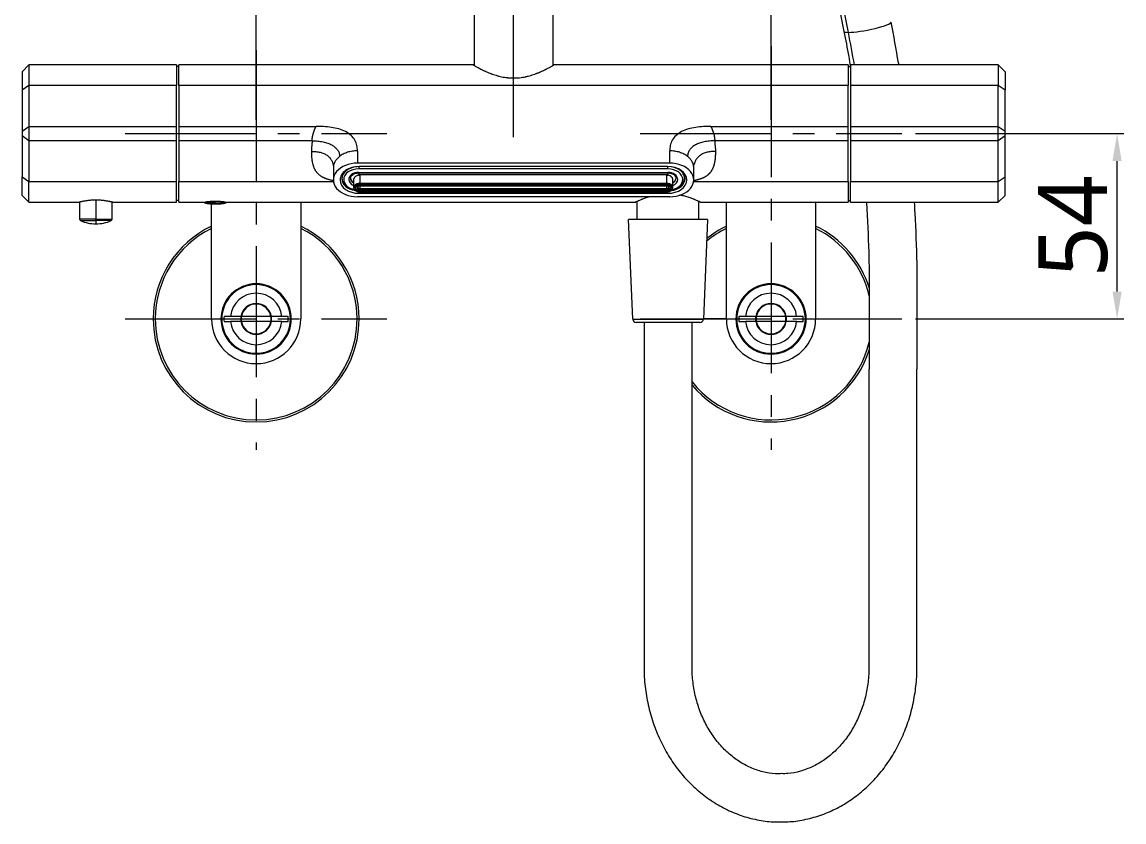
# Model space of a CAD drawing. Extents: x 3274 to 6433, y 0 to 2315.
# Drawn here: x 4084.3 to 4405.3, y 300.4 to 533.4 of the extents above; entities that cross this region are included whole.
import ezdxf

# ---------------------------------------------------------------- set-up
doc = ezdxf.new("R2010")
doc.units = 0
doc.header["$LTSCALE"] = 4
doc.header["$MEASUREMENT"] = 0
doc.header["$PDMODE"] = 3
doc.header["$PDSIZE"] = -10
doc.linetypes.add('CENTER2', pattern=[28.575, 19.05, -3.175, 3.175, -3.175])
doc.layers.get('0').update_dxf_attribs({"linetype": 'CONTINUOUS'})
doc.layers.get('DEFPOINTS').update_dxf_attribs({"linetype": 'CONTINUOUS'})
doc.layers.add('1', color=7, linetype='CONTINUOUS', true_color=0xffffff)
doc.layers.add('Cneter', color=1, linetype='CENTER2', lineweight=13)
doc.styles.add('Daelim Dimension', font='NanumGothic.ttf')
doc.dimstyles.new('DEFAULT', dxfattribs={"dimscale": 2, "dimtxt": 2, "dimasz": 2, "dimexe": 0, "dimexo": 2, "dimgap": 1, "dimtad": 1, "dimdec": 1, "dimzin": 9, "dimdsep": 46, "dimtxsty": 'Daelim Dimension', "dimcen": 0.5, "dimclrd": 252, "dimclre": 252, "dimclrt": 3, "dimadec": 1, "dimazin": 0, "dimtfac": 1, "dimtdec": 1, "dimtix": 1, "dimtmove": 0, "dimatfit": 3, "dimfxl": 1, "dimtolj": 1, "dimtzin": 1, "dimlwd": 9, "dimlwe": 9, "dimarcsym": 0})

# ---------------------------------------------------------------- blocks, each defined once
blk = doc.blocks.new('*D3')
at = {"color": 5, "lineweight": 9, "ltscale": 0.5, "transparency": 16777216}
for p, q in [((4344.64, 500.87), (4405.34, 500.87)), ((4403.34, 454.87), (4403.34, 492.87)), ((4344.64, 446.87), (4405.34, 446.87))]:
    blk.add_line(p, q, dxfattribs=at)
at = {"color": 5, "ltscale": 0.5, "transparency": 16777216}
for points in [[(4402.01, 492.87), (4404.68, 492.87), (4403.34, 500.87)], [(4402.01, 454.87), (4404.68, 454.87), (4403.34, 446.87)]]:
    blk.add_solid(points, dxfattribs=at)
at = {"layer": 'DEFPOINTS', "color": 0, "ltscale": 0.5, "transparency": 16777216}
for p in [(4340.64, 500.87), (4403.34, 500.87), (4340.64, 446.87)]:
    blk.add_point(p, dxfattribs=at)
at = {"color": 7, "ltscale": 0.5, "transparency": 16777216, "insert": (4390.57, 473.87), "char_height": 20, "attachment_point": 5, "rotation": 90, "style": 'Daelim Dimension'}
blk.add_mtext('\\A1;54', dxfattribs=at)
blk = doc.blocks.new('*D8')
at = {"color": 5, "lineweight": 9, "ltscale": 0.5, "transparency": 16777216}
for p, q in [((4152.52, 504.87), (4152.52, 566.19)), ((4302.52, 504.87), (4302.52, 566.19)), ((4160.52, 564.19), (4294.52, 564.19))]:
    blk.add_line(p, q, dxfattribs=at)
at = {"color": 5, "ltscale": 0.5, "transparency": 16777216}
for points in [[(4160.52, 565.52), (4160.52, 562.85), (4152.52, 564.19)], [(4294.52, 565.52), (4294.52, 562.85), (4302.52, 564.19)]]:
    blk.add_solid(points, dxfattribs=at)
at = {"layer": 'DEFPOINTS', "color": 0, "ltscale": 0.5, "transparency": 16777216}
for p in [(4302.52, 564.19), (4152.52, 500.87), (4302.52, 500.87)]:
    blk.add_point(p, dxfattribs=at)
at = {"color": 7, "ltscale": 0.5, "transparency": 16777216, "insert": (4183.42, 577.05), "char_height": 20, "attachment_point": 5, "style": 'Daelim Dimension'}
blk.add_mtext('\\A1;150', dxfattribs=at)

msp = doc.modelspace()

# ---------------------------------------------------------------- linework, layer by layer
at = {"layer": '1', "color": 7, "linetype": 'Continuous', "lineweight": 18}
for p, q in [((4216.02, 910.39), (4216.02, 520.77)), ((4239.02, 520.73), (4239.02, 910.4)), ((4278.84, 756.99), (4323.76, 530.63)), ((4086.32, 520.87), (4084.32, 518.87)), ((4086.32, 520.87), (4086.32, 514.87)), ((4129.32, 520.87), (4086.32, 520.87)), ((4129.32, 520.87), (4129.32, 514.87)), ((4130.02, 520.37), (4129.32, 520.37)), ((4130.02, 514.87), (4130.02, 520.87)), ((4215.9, 520.87), (4130.02, 520.87)), ((4325.02, 520.87), (4239.2, 520.87)), ((4325.02, 520.87), (4325.02, 514.87)), ((4325.02, 520.37), (4325.72, 520.37)), ((4325.72, 520.87), (4325.72, 514.87)), ((4368.72, 520.87), (4325.72, 520.87)), ((4368.72, 520.87), (4368.72, 514.87)), ((4370.72, 518.87), (4368.72, 520.87)), ((4084.32, 518.87), (4084.32, 513.47)), ((4370.72, 518.87), (4370.72, 513.47)), ((4086.32, 514.87), (4086.32, 502.97)), ((4129.32, 502.97), (4129.32, 514.87)), ((4130.02, 514.87), (4130.02, 502.97)), ((4325.02, 502.97), (4325.02, 514.87)), ((4325.72, 514.87), (4325.72, 502.97)), ((4368.72, 502.97), (4368.72, 514.87)), ((4084.32, 513.47), (4084.32, 501.57)), ((4370.72, 501.57), (4370.72, 513.47)), ((4084.32, 501.57), (4084.32, 500.17)), ((4086.32, 502.97), (4086.32, 498.77)), ((4129.32, 498.77), (4129.32, 502.97)), ((4130.02, 502.97), (4130.02, 498.77)), ((4325.02, 498.77), (4325.02, 502.97)), ((4325.72, 502.97), (4325.72, 498.77)), ((4368.72, 498.77), (4368.72, 502.97)), ((4370.72, 500.17), (4370.72, 501.57)), ((4084.32, 500.17), (4084.32, 488.27)), ((4086.32, 498.77), (4086.32, 486.88)), ((4129.32, 486.88), (4129.32, 498.77)), ((4130.02, 498.77), (4130.02, 486.88)), ((4325.02, 486.88), (4325.02, 498.77)), ((4325.72, 498.77), (4325.72, 486.88)), ((4368.72, 486.88), (4368.72, 498.77)), ((4370.72, 488.27), (4370.72, 500.17)), ((4273.02, 492.26), (4182.02, 492.26)), ((4272.42, 491.24), (4182.52, 491.24)), ((4084.32, 482.87), (4084.32, 488.27)), ((4175.02, 490.93), (4175.02, 487.36)), ((4182.42, 489.41), (4272.42, 489.41)), ((4272.12, 488.81), (4182.72, 488.81)), ((4277.32, 487.86), (4277.32, 488.57)), ((4280.02, 487.36), (4280.02, 490.93)), ((4370.72, 482.87), (4370.72, 488.27)), ((4086.32, 480.87), (4086.32, 486.88)), ((4129.32, 480.87), (4129.32, 486.88)), ((4130.02, 480.87), (4130.02, 486.88)), ((4180.88, 487.36), (4180.91, 485.13)), ((4182.72, 485.91), (4272.12, 485.91)), ((4182.72, 485.67), (4272.12, 485.67)), ((4273.92, 485.13), (4273.95, 487.36)), ((4325.02, 486.88), (4325.02, 480.87)), ((4325.72, 480.87), (4325.72, 486.88)), ((4368.72, 480.87), (4368.72, 486.88)), ((4084.32, 482.87), (4086.32, 480.87)), ((4273.02, 482.46), (4182.02, 482.46)), ((4182.52, 483.47), (4272.42, 483.47)), ((4272.12, 484.25), (4182.72, 484.25)), ((4272.12, 484.09), (4182.72, 484.09)), ((4182.72, 483.82), (4272.12, 483.82)), ((4368.72, 480.87), (4370.72, 482.87)), ((4086.32, 480.87), (4100.92, 480.87)), ((4101.07, 480.91), (4101.07, 475.97)), ((4110.57, 475.97), (4110.57, 480.91)), ((4110.72, 480.87), (4129.32, 480.87)), ((4130.02, 481.37), (4129.32, 481.37)), ((4130.02, 480.87), (4137.47, 480.87)), ((4137.47, 480.87), (4137.47, 480.67)), ((4140.62, 480.67), (4137.47, 480.67)), ((4139.52, 446.87), (4139.52, 480.41)), ((4140.62, 480.67), (4143.77, 480.67)), ((4143.77, 480.67), (4143.77, 480.87)), ((4143.77, 480.87), (4263.1, 480.87)), ((4165.52, 480.87), (4165.52, 446.87)), ((4263.52, 475.87), (4263.52, 481.1)), ((4281.52, 475.87), (4281.52, 481.1)), ((4281.98, 480.87), (4325.02, 480.87)), ((4289.52, 446.87), (4289.52, 480.87)), ((4315.52, 480.87), (4315.52, 446.87)), ((4325.02, 481.37), (4325.72, 481.37)), ((4325.72, 480.87), (4368.72, 480.87)), ((4284.02, 475.87), (4261.02, 475.87)), ((4262.23, 446.83), (4261.02, 475.87)), ((4284.02, 475.87), (4282.81, 446.83)), ((4331.13, 455.24), (4331.13, 432.27)), ((4345.13, 432.26), (4345.13, 455.24)), ((4148.08, 447.62), (4145.05, 447.62)), ((4156.8, 447.62), (4148.23, 447.62)), ((4159.98, 447.62), (4156.95, 447.62)), ((4298.08, 447.62), (4295.05, 447.62)), ((4306.8, 447.62), (4298.23, 447.62)), ((4309.98, 447.62), (4306.95, 447.62)), ((4148.08, 446.12), (4145.05, 446.12)), ((4156.8, 446.12), (4148.23, 446.12)), ((4159.98, 446.12), (4156.95, 446.12)), ((4263.23, 445.87), (4263.23, 445.87)), ((4281.81, 445.87), (4263.23, 445.87)), ((4265.52, 445.87), (4265.52, 345.57)), ((4279.52, 345.57), (4279.52, 445.87)), ((4298.08, 446.12), (4295.05, 446.12)), ((4306.8, 446.12), (4298.23, 446.12)), ((4309.98, 446.12), (4306.95, 446.12)), ((4331.04, 432.27), (4331.04, 345.57)), ((4345.04, 345.57), (4345.04, 432.26))]:
    msp.add_line(p, q, dxfattribs=at)
at = {"layer": '1', "color": 7, "linetype": 'Continuous', "lineweight": 13}
for p, q in [((4325.05, 530.34), (4280.13, 756.7)), ((4086.32, 514.87), (4084.32, 513.47)), ((4129.32, 514.87), (4086.32, 514.87)), ((4325.02, 514.87), (4130.02, 514.87)), ((4368.72, 514.87), (4325.72, 514.87)), ((4370.72, 513.47), (4368.72, 514.87)), ((4084.32, 501.57), (4086.32, 502.97)), ((4086.32, 502.97), (4129.32, 502.97)), ((4130.02, 502.97), (4170.02, 502.97)), ((4285.02, 502.97), (4325.02, 502.97)), ((4325.72, 502.97), (4368.72, 502.97)), ((4368.72, 502.97), (4370.72, 501.57)), ((4086.32, 498.77), (4084.32, 500.17)), ((4129.32, 498.77), (4086.32, 498.77)), ((4168.82, 498.77), (4130.02, 498.77)), ((4325.02, 498.77), (4286.22, 498.77)), ((4368.72, 498.77), (4325.72, 498.77)), ((4370.72, 500.17), (4368.72, 498.77)), ((4182.02, 495.83), (4182.02, 492.26)), ((4273.02, 492.26), (4273.02, 495.83)), ((4182.42, 491.24), (4182.42, 490.58)), ((4272.42, 490.58), (4272.42, 491.24)), ((4084.32, 488.27), (4086.32, 486.88)), ((4272.42, 490.58), (4182.42, 490.58)), ((4182.42, 489.41), (4182.42, 489.55)), ((4182.42, 489.55), (4272.42, 489.55)), ((4182.42, 489.41), (4182.42, 488.78)), ((4182.72, 488.81), (4182.72, 486.4)), ((4272.12, 486.4), (4272.12, 488.81)), ((4272.42, 489.55), (4272.42, 489.41)), ((4272.42, 488.78), (4272.42, 489.41)), ((4368.72, 486.88), (4370.72, 488.27)), ((4086.32, 486.88), (4129.32, 486.88)), ((4130.02, 486.88), (4175.05, 486.88)), ((4182.72, 486.4), (4272.12, 486.4)), ((4182.72, 486.4), (4182.72, 486.12)), ((4272.12, 486.12), (4182.72, 486.12)), ((4182.72, 485.67), (4182.72, 485.73)), ((4182.72, 485.73), (4272.12, 485.73)), ((4182.72, 485.67), (4182.72, 484.89)), ((4182.72, 484.89), (4272.12, 484.89)), ((4182.72, 484.89), (4182.72, 484.6)), ((4272.12, 486.12), (4272.12, 486.4)), ((4272.12, 485.73), (4272.12, 485.67)), ((4272.12, 484.89), (4272.12, 485.67)), ((4272.12, 484.6), (4272.12, 484.89)), ((4279.98, 486.88), (4325.02, 486.88)), ((4325.72, 486.88), (4368.72, 486.88)), ((4182.52, 483.89), (4182.52, 483.47)), ((4272.12, 484.6), (4182.72, 484.6)), ((4182.72, 484.25), (4182.72, 484.09)), ((4182.72, 483.88), (4272.12, 483.88)), ((4182.72, 483.82), (4182.72, 483.88)), ((4272.12, 484.09), (4272.12, 484.25)), ((4272.12, 483.88), (4272.12, 483.82)), ((4272.42, 483.47), (4272.42, 483.9)), ((4105.82, 481.47), (4105.82, 475.97)), ((4140.62, 480.67), (4140.62, 481.09)), ((4140.62, 480.37), (4140.62, 480.67)), ((4105.79, 475.97), (4101.07, 475.97)), ((4101.36, 475.51), (4105.79, 475.51)), ((4105.79, 475.97), (4105.82, 475.97)), ((4105.82, 475.51), (4105.79, 475.51)), ((4105.82, 475.51), (4105.82, 475.97)), ((4105.82, 475.97), (4110.57, 475.97)), ((4105.82, 475.51), (4105.82, 474.57)), ((4110.27, 475.51), (4105.82, 475.51)), ((4152.52, 456.87), (4152.52, 454.37)), ((4152.52, 451.37), (4152.52, 451.22)), ((4262.23, 446.83), (4262.23, 446.83)), ((4262.23, 446.83), (4282.81, 446.83)), ((4289.52, 446.87), (4282.81, 446.87)), ((4315.52, 446.87), (4331.13, 446.87)), ((4152.52, 442.37), (4152.52, 442.52)), ((4152.52, 436.87), (4152.52, 439.37))]:
    msp.add_line(p, q, dxfattribs=at)
at = {"layer": '1', "color": 7, "linetype": 'Continuous', "lineweight": 18}
for centre, radius, start, end in [((4182.42, 489.22), 3, 235.4391, 239.4683), ((4272.42, 489.22), 3, 300.5317, 304.5609), ((4140.62, 497.06), 16.69, 259.1193, 270), ((4140.62, 497.06), 16.69, 270, 280.8807), ((4101.57, 475.97), 0.5, 180, 246.1238), ((4105.82, 485.57), 11, 246.1238, 270), ((4105.82, 485.57), 11, 270, 293.8762), ((4110.07, 475.97), 0.5, 293.8762, 0), ((4152.52, 446.87), 30, 115.6781, 180), ((4152.52, 446.87), 29.4, 116.2378, 180), ((4152.52, 446.87), 30, 0, 64.3219), ((4152.52, 446.87), 29.4, 0, 63.7622), ((4302.52, 446.87), 29.4, 116.2378, 129.6563), ((4302.52, 446.87), 30, 115.6781, 128.6353), ((4302.52, 446.87), 30, 17.1928, 64.3219), ((4302.52, 446.87), 29.4, 13.2778, 63.7622), ((4152.52, 446.87), 10.25, 90, 270), ((4152.52, 446.87), 10, 90, 270), ((4152.52, 446.87), 10.25, 270, 90), ((4152.52, 446.87), 10, 270, 90), ((4302.52, 446.87), 10.25, 90, 270), ((4302.52, 446.87), 10, 90, 270), ((4302.52, 446.87), 10.25, 270, 90), ((4302.52, 446.87), 10, 270, 90), ((4152.52, 446.87), 7.5, 90, 174.2608), ((4152.52, 446.87), 7.5, 5.7392, 90), ((4302.52, 446.87), 7.5, 90, 174.2608), ((4302.52, 446.87), 7.5, 5.7392, 90), ((4152.52, 446.87), 4.5, 90, 170.4059), ((4152.52, 446.87), 4.35, 90, 170.0718), ((4152.52, 446.87), 4.5, 9.5941, 90), ((4152.52, 446.87), 4.35, 9.9282, 90), ((4302.52, 446.87), 4.5, 90, 170.4059), ((4302.52, 446.87), 4.35, 90, 170.0718), ((4302.52, 446.87), 4.5, 9.5941, 90), ((4302.52, 446.87), 4.35, 9.9282, 90), ((4152.52, 446.87), 30, 180, 0), ((4152.52, 446.87), 29.4, 180, 360), ((4152.52, 446.87), 13, 180, 270), ((4152.52, 446.87), 9.38, 175.4114, 184.5886), ((4152.52, 446.87), 4.5, 170.4059, 189.5941), ((4152.52, 446.87), 4.35, 170.0718, 189.9282), ((4152.52, 446.87), 13, 270, 0), ((4152.52, 446.87), 4.35, 350.0718, 9.9282), ((4152.52, 446.87), 4.5, 350.4059, 9.5941), ((4152.52, 446.87), 9.38, 355.4114, 4.5886), ((4263.23, 446.87), 1, 182.3859, 270), ((4281.81, 446.87), 1, 270, 357.6141), ((4302.52, 446.87), 13, 180, 270), ((4302.52, 446.87), 9.38, 175.4114, 184.5886), ((4302.52, 446.87), 4.5, 170.4059, 189.5941), ((4302.52, 446.87), 4.35, 170.0718, 189.9282), ((4302.52, 446.87), 13, 270, 0), ((4302.52, 446.87), 4.35, 350.0718, 9.9282), ((4302.52, 446.87), 4.5, 350.4059, 9.5941), ((4302.52, 446.87), 9.38, 355.4114, 4.5886), ((4152.52, 446.87), 7.5, 185.7392, 270), ((4152.52, 446.87), 4.5, 189.5941, 270), ((4152.52, 446.87), 4.35, 189.9282, 270), ((4152.52, 446.87), 4.35, 270, 350.0718), ((4152.52, 446.87), 4.5, 270, 350.4059), ((4152.52, 446.87), 7.5, 270, 354.2608), ((4302.52, 446.87), 7.5, 185.7392, 270), ((4302.52, 446.87), 4.5, 189.5941, 270), ((4302.52, 446.87), 4.35, 189.9282, 270), ((4302.52, 446.87), 4.35, 270, 350.0718), ((4302.52, 446.87), 7.5, 270, 354.2608), ((4302.52, 446.87), 4.5, 270, 350.4059), ((4302.52, 446.87), 29.4, 218.5369, 346.7222), ((4302.52, 446.87), 30, 219.9459, 342.54)]:
    msp.add_arc(centre, radius, start, end, dxfattribs=at)
at = {"layer": '1', "color": 7, "linetype": 'Continuous', "lineweight": 13}
for centre, major_axis, ratio, start_param, end_param in [((4330.63, 531.99), (-6.87, -1.36), 0.135057, 0.597532, 3.141584), ((4330.63, 531.99), (-6.87, -1.36), 0.135057, 6.283177, 6.880717), ((4071.12, 455.24), (0, -318.97), 0.819152, 1.778053, 1.808493), ((4182.42, 487.86), (-4.9, 0), 0.699854, 6.035294, 6.283185), ((4182.42, 487.5), (-4.4, 0), 0.699854, 4.712389, 6.283185), ((4182.42, 487.5), (2.93, 0), 0.699854, 1.570796, 3.141593), ((4272.42, 487.5), (-4.4, 0), 0.699854, 3.141593, 4.712389), ((4272.42, 487.5), (2.93, 0), 0.699854, 0, 1.570796), ((4272.42, 487.86), (-4.9, 0), 0.699854, 3.536623, 3.953007), ((4182.42, 487.5), (-4.4, 0), 0.699854, 0, 1.271461), ((4182.42, 487.5), (2.93, 0), 0.699854, 3.141593, 4.169728), ((4182.42, 487.86), (2.43, 0), 0.699854, 3.141593, 4.033903), ((4182.72, 485), (-1.6, 0), 0.699854, 4.712389, 7.853982), ((4182.72, 485.17), (0.802, 0), 0.699854, 1.570796, 4.712389), ((4182.72, 485.31), (0.602, 0), 0.699854, 4.454144, 4.712389), ((4272.12, 485), (-1.6, 0), 0.699854, 1.570796, 4.712389), ((4272.12, 485.17), (0.802, 0), 0.699854, 4.712389, 7.853982), ((4272.42, 487.5), (-4.4, 0), 0.699854, 1.870131, 3.141593), ((4272.42, 487.5), (2.93, 0), 0.699854, 5.25505, 6.283185), ((4272.42, 487.86), (2.43, 0), 0.699854, 5.390875, 6.283185)]:
    msp.add_ellipse(centre, major_axis=major_axis, ratio=ratio, start_param=start_param, end_param=end_param, dxfattribs=at)
at = {"layer": '1', "color": 7, "linetype": 'Continuous', "lineweight": 18}
for centre, major_axis, start_param, end_param in [((4182.02, 487.36), (-7, 0), 4.712389, 7.853982), ((4182.52, 487.36), (5.55, 0), 1.570796, 3.141593), ((4182.52, 487.72), (5.05, 0), 1.772177, 3.141593), ((4272.42, 487.36), (5.55, 0), 0, 1.570796), ((4273.02, 487.36), (-7, 0), 1.570796, 4.712389), ((4272.42, 487.72), (5.05, 0), 0, 1.369415), ((4272.42, 487.86), (-4.9, 0), 3.141593, 3.536623), ((4182.52, 487.36), (5.55, 0), 3.141593, 4.712389), ((4182.52, 487.72), (5.05, 0), 3.141593, 4.493876), ((4182.42, 487.86), (-4.9, 0), 0, 0.395031), ((4182.42, 487.96), (-2.43, 0), 0, 0.793326), ((4182.72, 485.14), (-1.8, 0), 4.712389, 7.853982), ((4182.72, 485), (1.3, 0), 1.570796, 3.141593), ((4182.72, 485), (1.3, 0), 3.141593, 4.712389), ((4182.72, 485.17), (-1.3, 0), 0.090272, 1.570796), ((4182.72, 485.31), (0.602, 0), 3.141593, 4.454144), ((4272.12, 485.14), (-1.8, 0), 1.570796, 4.712389), ((4272.12, 485), (1.3, 0), 0, 1.570796), ((4272.12, 485.31), (0.602, 0), 4.712389, 6.283185), ((4272.12, 485.17), (-1.3, 0), 1.570796, 3.051321), ((4272.12, 485), (1.3, 0), 4.712389, 6.283185), ((4272.42, 487.36), (5.55, 0), 4.712389, 6.283185), ((4272.42, 487.72), (5.05, 0), 4.905425, 6.283185), ((4272.42, 487.96), (-2.43, 0), 2.348267, 3.141593)]:
    msp.add_ellipse(centre, major_axis=major_axis, ratio=0.699854, start_param=start_param, end_param=end_param, dxfattribs=at)
for points, knots in [([(4339.76, 520.87), (4339.73, 521.06), (4339.04, 525.24), (4338.28, 529.4), (4337.49, 533.35)], [0, 0, 0, 0, 0.045365, 1, 1, 1, 1]), ([(4323.76, 530.63), (4324.24, 528.19), (4324.89, 524.77), (4325.49, 521.34), (4325.65, 520.35)], [0, 0, 0, 0, 0.713621, 1, 1, 1, 1]), ([(4215.77, 520.87), (4215.77, 520.87), (4215.77, 520.87), (4215.82, 520.84), (4215.9, 520.79), (4215.96, 520.76), (4215.98, 520.75), (4216.01, 520.73), (4216.05, 520.71), (4216.1, 520.68), (4216.21, 520.61), (4216.3, 520.57), (4216.48, 520.46), (4216.58, 520.4), (4216.81, 520.28), (4216.93, 520.21), (4217.1, 520.12), (4217.13, 520.1), (4217.2, 520.07), (4217.3, 520.01), (4217.41, 519.95), (4217.63, 519.84), (4217.79, 519.75), (4218.12, 519.59), (4218.29, 519.5), (4218.65, 519.33), (4218.83, 519.24), (4219.08, 519.12), (4219.13, 519.1), (4219.23, 519.06), (4219.28, 519.03), (4219.43, 518.96), (4219.53, 518.92), (4219.85, 518.78), (4220.06, 518.69), (4220.5, 518.51), (4220.73, 518.42), (4221.19, 518.25), (4221.43, 518.16), (4221.92, 517.99), (4222.18, 517.91), (4222.56, 517.8), (4222.69, 517.76), (4222.96, 517.69), (4223.09, 517.65), (4223.49, 517.55), (4223.76, 517.48), (4224.31, 517.37), (4224.59, 517.32), (4225.16, 517.22), (4225.45, 517.19), (4225.82, 517.15), (4225.89, 517.14), (4226.04, 517.12), (4226.26, 517.1), (4226.48, 517.09), (4226.92, 517.07), (4227.22, 517.06), (4227.52, 517.06)], [0, 0, 0, 0, 0.016844, 0.063661, 0.110478, 0.110478, 0.122182, 0.122182, 0.133887, 0.157295, 0.157295, 0.204112, 0.204112, 0.250929, 0.250929, 0.297746, 0.297746, 0.30945, 0.30945, 0.321154, 0.344563, 0.344563, 0.39138, 0.39138, 0.438197, 0.438197, 0.485014, 0.485014, 0.496718, 0.496718, 0.508422, 0.508422, 0.531831, 0.531831, 0.578648, 0.578648, 0.625465, 0.625465, 0.672281, 0.672281, 0.719098, 0.719098, 0.742507, 0.742507, 0.765915, 0.765915, 0.812732, 0.812732, 0.859549, 0.859549, 0.906366, 0.906366, 0.91807, 0.91807, 0.929775, 0.953183, 0.953183, 1, 1, 1, 1]), ([(4227.52, 517.06), (4227.81, 517.06), (4228.11, 517.07), (4228.7, 517.1), (4229.28, 517.14), (4230.14, 517.26), (4230.7, 517.36), (4231.05, 517.44), (4231.12, 517.45), (4231.26, 517.48), (4231.46, 517.53), (4231.66, 517.58), (4232.07, 517.68), (4232.33, 517.75), (4232.84, 517.91), (4233.09, 517.99), (4233.58, 518.15), (4233.82, 518.24), (4234.12, 518.35), (4234.18, 518.37), (4234.29, 518.42), (4234.47, 518.49), (4234.64, 518.55), (4234.97, 518.69), (4235.18, 518.78), (4235.6, 518.96), (4235.8, 519.05), (4236.19, 519.23), (4236.37, 519.32), (4236.64, 519.45), (4236.73, 519.5), (4236.91, 519.58), (4236.99, 519.63), (4237.24, 519.75), (4237.4, 519.83), (4237.69, 519.99), (4237.83, 520.06), (4238.09, 520.2), (4238.21, 520.27), (4238.44, 520.4), (4238.54, 520.45), (4238.66, 520.52), (4238.69, 520.54), (4238.73, 520.56), (4238.75, 520.57), (4238.76, 520.58), (4238.81, 520.61), (4238.85, 520.63), (4238.96, 520.69), (4239.09, 520.77), (4239.21, 520.84), (4239.25, 520.86), (4239.26, 520.87), (4239.27, 520.87), (4239.27, 520.87)], [0, 0, 0, 0, 0.046715, 0.046715, 0.09343, 0.140145, 0.18686, 0.18686, 0.198539, 0.198539, 0.210217, 0.233575, 0.233575, 0.28029, 0.28029, 0.327005, 0.327005, 0.37372, 0.37372, 0.385399, 0.385399, 0.397077, 0.420435, 0.420435, 0.46715, 0.46715, 0.513865, 0.513865, 0.56058, 0.56058, 0.583937, 0.583937, 0.607295, 0.607295, 0.65401, 0.65401, 0.700725, 0.700725, 0.74744, 0.74744, 0.794155, 0.794155, 0.805833, 0.811673, 0.811673, 0.817512, 0.817512, 0.84087, 0.84087, 0.887585, 0.934299, 0.981014, 0.981014, 1, 1, 1, 1]), ([(4182.02, 495.83), (4182.02, 496.34), (4181.92, 497.4), (4181.37, 498.96), (4180.25, 500.39), (4178.61, 501.5), (4176.62, 502.26), (4174.44, 502.71), (4172.22, 502.93), (4170.73, 502.97), (4170.02, 502.97)], [0, 0, 0, 0, 0.119822, 0.250001, 0.375001, 0.500001, 0.625001, 0.75, 0.879722, 1, 1, 1, 1]), ([(4285.02, 502.97), (4284.3, 502.97), (4282.81, 502.93), (4280.59, 502.71), (4278.41, 502.26), (4276.42, 501.5), (4274.78, 500.39), (4273.66, 498.96), (4273.12, 497.4), (4273.02, 496.34), (4273.02, 495.83)], [0, 0, 0, 0, 0.120278, 0.25, 0.374999, 0.499999, 0.624999, 0.749999, 0.880178, 1, 1, 1, 1]), ([(4180.02, 487.9), (4180.01, 487.93), (4179.98, 488.15), (4180.19, 488.52), (4180.71, 489), (4181.5, 489.33), (4182.09, 489.4), (4182.42, 489.41)], [0, 0, 0, 0, 0.053638, 0.303822, 0.525872, 0.761525, 1, 1, 1, 1]), ([(4182.42, 488.78), (4182.31, 488.75), (4182.21, 488.73), (4182.06, 488.68), (4182.01, 488.66), (4181.93, 488.63), (4181.91, 488.62), (4181.86, 488.6), (4181.84, 488.58), (4181.72, 488.53), (4181.63, 488.48), (4181.51, 488.39), (4181.47, 488.37), (4181.41, 488.32), (4181.39, 488.31), (4181.35, 488.28), (4181.34, 488.26), (4181.25, 488.18), (4181.19, 488.11), (4181.11, 488.01), (4181.08, 487.97), (4181.05, 487.92), (4181.04, 487.9), (4181.01, 487.87), (4181, 487.85), (4180.96, 487.75), (4180.93, 487.68), (4180.9, 487.57), (4180.89, 487.53), (4180.89, 487.47), (4180.88, 487.45), (4180.88, 487.41), (4180.88, 487.39), (4180.88, 487.37), (4180.88, 487.37), (4180.88, 487.36)], [0, 0, 0, 0, 0.124158, 0.124158, 0.186237, 0.186237, 0.217277, 0.217277, 0.248316, 0.248316, 0.372474, 0.372474, 0.434553, 0.434553, 0.465593, 0.465593, 0.496632, 0.496632, 0.62079, 0.62079, 0.682869, 0.682869, 0.713909, 0.713909, 0.744948, 0.744948, 0.869106, 0.869106, 0.931186, 0.931186, 0.962225, 0.962225, 0.993265, 0.993265, 1, 1, 1, 1]), ([(4272.42, 489.41), (4272.63, 489.41), (4273.12, 489.36), (4273.87, 489.14), (4274.48, 488.72), (4274.8, 488.25), (4274.84, 487.96), (4274.82, 487.82)], [0, 0, 0, 0, 0.153287, 0.37426, 0.594804, 0.814438, 1, 1, 1, 1]), ([(4273.95, 487.36), (4273.95, 487.37), (4273.95, 487.37), (4273.95, 487.45), (4273.94, 487.53), (4273.91, 487.64), (4273.9, 487.68), (4273.88, 487.73), (4273.87, 487.75), (4273.86, 487.79), (4273.85, 487.81), (4273.8, 487.9), (4273.76, 487.97), (4273.67, 488.08), (4273.65, 488.11), (4273.58, 488.18), (4273.55, 488.21), (4273.45, 488.31), (4273.37, 488.37), (4273.27, 488.43), (4273.24, 488.45), (4273.2, 488.47), (4273.18, 488.49), (4273.11, 488.53), (4273.07, 488.55), (4272.93, 488.62), (4272.83, 488.66), (4272.7, 488.7), (4272.68, 488.71), (4272.63, 488.72), (4272.6, 488.73), (4272.52, 488.75), (4272.47, 488.77), (4272.42, 488.78)], [0, 0, 0, 0, 0.007598, 0.007598, 0.131649, 0.131649, 0.193674, 0.193674, 0.224686, 0.224686, 0.255699, 0.255699, 0.379749, 0.379749, 0.441774, 0.441774, 0.503799, 0.503799, 0.627849, 0.627849, 0.658862, 0.658862, 0.689874, 0.689874, 0.7519, 0.7519, 0.87595, 0.87595, 0.906962, 0.906962, 0.937975, 0.937975, 1, 1, 1, 1]), ([(4275.24, 484.97), (4275.68, 485.18), (4276.5, 485.72), (4277.26, 486.91), (4277.4, 488.22), (4277.08, 488.96), (4276.87, 489.28)], [0, 0, 0, 0, 0.233571, 0.515822, 0.790268, 1, 1, 1, 1]), ([(4177.97, 486.44), (4178, 486.35), (4178.2, 485.86), (4179.11, 485.13), (4180.28, 484.59), (4181.04, 484.42), (4181.25, 484.38)], [0, 0, 0, 0, 0.07795, 0.459992, 0.853546, 1, 1, 1, 1]), ([(4182.12, 485.31), (4182.12, 485.33), (4182.12, 485.38), (4182.17, 485.47), (4182.3, 485.58), (4182.49, 485.65), (4182.64, 485.67), (4182.72, 485.67)], [0, 0, 0, 0, 0.099461, 0.340948, 0.551512, 0.774935, 1, 1, 1, 1]), ([(4272.12, 485.67), (4272.19, 485.67), (4272.33, 485.65), (4272.52, 485.58), (4272.66, 485.48), (4272.71, 485.38), (4272.72, 485.33), (4272.71, 485.3)], [0, 0, 0, 0, 0.208458, 0.42446, 0.636299, 0.849315, 1, 1, 1, 1]), ([(4273.53, 484.37), (4274.06, 484.45), (4274.7, 484.6), (4275.17, 484.92), (4275.24, 484.97)], [0, 0, 0, 0, 0.83935, 1, 1, 1, 1]), ([(4267.17, 482.48), (4267.11, 482.46), (4267.06, 482.45), (4266.95, 482.41), (4266.9, 482.4), (4266.8, 482.37), (4266.75, 482.35), (4266.49, 482.27), (4266.3, 482.21), (4265.92, 482.08), (4265.74, 482.01), (4265.39, 481.88), (4265.22, 481.82), (4264.98, 481.73), (4264.9, 481.7), (4264.79, 481.65), (4264.75, 481.64), (4264.68, 481.61), (4264.64, 481.59), (4264.46, 481.52), (4264.33, 481.46), (4264.08, 481.35), (4263.96, 481.3), (4263.75, 481.21), (4263.65, 481.17), (4263.52, 481.11), (4263.48, 481.09), (4263.42, 481.06), (4263.4, 481.05), (4263.37, 481.04), (4263.35, 481.03), (4263.26, 480.99), (4263.21, 480.96), (4263.12, 480.92), (4263.05, 480.89), (4263.02, 480.87), (4263.02, 480.87), (4263.02, 480.87), (4263.02, 480.87)], [0, 0, 0, 0, 0.021074, 0.021074, 0.042147, 0.042147, 0.063221, 0.063221, 0.147515, 0.147515, 0.231809, 0.231809, 0.316103, 0.316103, 0.35825, 0.35825, 0.379324, 0.379324, 0.400397, 0.400397, 0.484691, 0.484691, 0.568986, 0.568986, 0.65328, 0.65328, 0.695427, 0.695427, 0.7165, 0.7165, 0.737574, 0.737574, 0.821868, 0.821868, 0.906162, 0.990456, 0.990456, 1, 1, 1, 1]), ([(4282.02, 480.87), (4282.02, 480.87), (4282.02, 480.87), (4282.01, 480.87), (4282, 480.88), (4281.95, 480.9), (4281.88, 480.93), (4281.77, 480.99), (4281.69, 481.03), (4281.67, 481.03), (4281.63, 481.05), (4281.62, 481.06), (4281.56, 481.09), (4281.52, 481.11), (4281.38, 481.16), (4281.29, 481.21), (4281.07, 481.3), (4280.96, 481.35), (4280.71, 481.46), (4280.57, 481.52), (4280.39, 481.59), (4280.36, 481.61), (4280.28, 481.64), (4280.17, 481.68), (4280.05, 481.73), (4279.81, 481.82), (4279.65, 481.88), (4279.3, 482.01), (4279.12, 482.08), (4278.74, 482.21), (4278.54, 482.27), (4278.13, 482.4), (4277.92, 482.46), (4277.49, 482.58), (4277.27, 482.64), (4276.82, 482.76), (4276.59, 482.81), (4276.19, 482.89), (4276.02, 482.93), (4275.85, 482.96)], [0, 0, 0, 0, 0.005515, 0.005515, 0.073179, 0.073179, 0.140842, 0.208506, 0.208506, 0.225422, 0.225422, 0.242337, 0.242337, 0.276169, 0.276169, 0.343833, 0.343833, 0.411496, 0.411496, 0.47916, 0.47916, 0.496076, 0.496076, 0.512992, 0.546823, 0.546823, 0.614487, 0.614487, 0.68215, 0.68215, 0.749814, 0.749814, 0.817478, 0.817478, 0.885141, 0.885141, 0.952805, 0.952805, 1, 1, 1, 1]), ([(4110.72, 480.87), (4110.72, 480.87), (4110.71, 480.87), (4110.68, 480.88), (4110.63, 480.89), (4110.55, 480.91), (4110.49, 480.93), (4110.48, 480.93), (4110.46, 480.93), (4110.44, 480.94), (4110.4, 480.95), (4110.37, 480.95), (4110.28, 480.97), (4110.21, 480.99), (4110.06, 481.02), (4109.98, 481.04), (4109.85, 481.07), (4109.8, 481.08), (4109.73, 481.09), (4109.7, 481.1), (4109.65, 481.11), (4109.63, 481.11), (4109.5, 481.14), (4109.39, 481.15), (4109.17, 481.19), (4109.05, 481.21), (4108.8, 481.25), (4108.68, 481.27), (4108.51, 481.3), (4108.48, 481.3), (4108.41, 481.31), (4108.31, 481.32), (4108.2, 481.34), (4107.99, 481.36), (4107.7, 481.39), (4107.4, 481.42), (4107.17, 481.43), (4107.09, 481.44), (4106.97, 481.45), (4106.94, 481.45), (4106.86, 481.45), (4106.82, 481.46), (4106.62, 481.47), (4106.3, 481.48), (4105.98, 481.48), (4105.66, 481.48), (4105.5, 481.48), (4105.3, 481.47), (4105.26, 481.47), (4105.18, 481.47), (4105.06, 481.47), (4104.94, 481.46), (4104.7, 481.45), (4104.39, 481.43), (4104.09, 481.41), (4103.9, 481.39), (4103.87, 481.38), (4103.79, 481.38), (4103.76, 481.37), (4103.65, 481.36), (4103.58, 481.35), (4103.36, 481.33), (4103.23, 481.31), (4102.96, 481.27), (4102.83, 481.25), (4102.65, 481.22), (4102.59, 481.21), (4102.5, 481.2), (4102.47, 481.2), (4102.41, 481.19), (4102.38, 481.18), (4102.24, 481.15), (4102.13, 481.14), (4101.93, 481.1), (4101.84, 481.08), (4101.66, 481.04), (4101.58, 481.02), (4101.48, 481), (4101.46, 481), (4101.43, 480.99), (4101.37, 480.98), (4101.32, 480.97), (4101.23, 480.95), (4101.12, 480.92), (4101.04, 480.9), (4101, 480.89), (4100.98, 480.89), (4100.96, 480.88), (4100.96, 480.88), (4100.95, 480.88), (4100.94, 480.88), (4100.92, 480.87), (4100.92, 480.87), (4100.92, 480.87)], [0, 0, 0, 0, 0.031253, 0.031253, 0.062506, 0.093759, 0.093759, 0.101572, 0.101572, 0.109386, 0.109386, 0.125012, 0.125012, 0.156265, 0.156265, 0.187518, 0.187518, 0.203145, 0.203145, 0.210958, 0.210958, 0.218771, 0.218771, 0.250024, 0.250024, 0.281277, 0.281277, 0.31253, 0.31253, 0.320344, 0.320344, 0.328157, 0.343784, 0.343784, 0.375037, 0.40629, 0.40629, 0.421916, 0.421916, 0.429729, 0.429729, 0.437543, 0.437543, 0.468796, 0.500049, 0.500049, 0.531302, 0.531302, 0.539115, 0.539115, 0.546928, 0.562555, 0.562555, 0.593808, 0.625061, 0.625061, 0.632874, 0.632874, 0.640687, 0.640687, 0.656314, 0.656314, 0.687567, 0.687567, 0.71882, 0.71882, 0.734447, 0.734447, 0.74226, 0.74226, 0.750073, 0.750073, 0.781326, 0.781326, 0.812579, 0.812579, 0.843832, 0.843832, 0.851646, 0.851646, 0.859459, 0.875085, 0.875085, 0.906338, 0.937591, 0.937591, 0.953218, 0.953218, 0.961031, 0.961031, 0.968844, 0.968844, 1, 1, 1, 1]), ([(4143.62, 480.87), (4143.62, 480.87), (4143.61, 480.87), (4143.59, 480.88), (4143.56, 480.88), (4143.52, 480.89), (4143.48, 480.89), (4143.47, 480.89), (4143.46, 480.9), (4143.45, 480.9), (4143.42, 480.9), (4143.41, 480.9), (4143.35, 480.91), (4143.27, 480.92), (4143.17, 480.94), (4143.08, 480.95), (4143.04, 480.95), (4143, 480.96), (4142.97, 480.96), (4142.95, 480.96), (4142.87, 480.97), (4142.74, 480.99), (4142.52, 481.01), (4142.37, 481.02), (4142.24, 481.03), (4142.2, 481.04), (4142.12, 481.04), (4142.07, 481.04), (4141.95, 481.05), (4141.77, 481.07), (4141.58, 481.08), (4141.44, 481.08), (4141.4, 481.08), (4141.3, 481.09), (4141.25, 481.09), (4141.11, 481.09), (4140.91, 481.1), (4140.62, 481.1), (4140.42, 481.1), (4140.3, 481.1), (4140.27, 481.1), (4140.23, 481.09), (4140.15, 481.09), (4140.08, 481.09), (4139.94, 481.09), (4139.75, 481.08), (4139.56, 481.07), (4139.42, 481.06), (4139.38, 481.06), (4139.29, 481.05), (4139.25, 481.05), (4139.12, 481.04), (4138.95, 481.03), (4138.79, 481.01), (4138.68, 481), (4138.62, 481), (4138.57, 480.99), (4138.53, 480.99), (4138.51, 480.99), (4138.43, 480.98), (4138.29, 480.96), (4138.12, 480.94), (4138.02, 480.93), (4137.96, 480.92), (4137.95, 480.92), (4137.93, 480.92), (4137.92, 480.92), (4137.88, 480.91), (4137.86, 480.91), (4137.81, 480.9), (4137.74, 480.89), (4137.69, 480.88), (4137.67, 480.88), (4137.66, 480.88), (4137.64, 480.88), (4137.64, 480.88), (4137.62, 480.87), (4137.62, 480.87), (4137.62, 480.87)], [0, 0, 0, 0, 0.031254, 0.031254, 0.062509, 0.093763, 0.093763, 0.101576, 0.101576, 0.10939, 0.10939, 0.125017, 0.125017, 0.156272, 0.187526, 0.187526, 0.203153, 0.210967, 0.210967, 0.21878, 0.21878, 0.250034, 0.281289, 0.312543, 0.312543, 0.32817, 0.32817, 0.343797, 0.343797, 0.375052, 0.406306, 0.406306, 0.421933, 0.421933, 0.43756, 0.43756, 0.468815, 0.500069, 0.531323, 0.531323, 0.539137, 0.539137, 0.54695, 0.562577, 0.562577, 0.593832, 0.625086, 0.625086, 0.640713, 0.640713, 0.65634, 0.65634, 0.687595, 0.718849, 0.718849, 0.734476, 0.74229, 0.74229, 0.750103, 0.750103, 0.781358, 0.812612, 0.843866, 0.843866, 0.85168, 0.85168, 0.859493, 0.859493, 0.875121, 0.875121, 0.906375, 0.937629, 0.937629, 0.953256, 0.953256, 0.968883, 0.968883, 1, 1, 1, 1]), ([(4330.29, 480.87), (4330.3, 480.81), (4330.61, 475.97), (4331.01, 467.42), (4331.13, 458.94), (4331.13, 455.24)], [0, 0, 0, 0, 0.007569, 0.567687, 1, 1, 1, 1]), ([(4345.13, 455.24), (4345.13, 457.83), (4345.06, 465.33), (4344.74, 473.88), (4344.39, 479.83), (4344.32, 480.88)], [0, 0, 0, 0, 0.303436, 0.876724, 1, 1, 1, 1]), ([(4265.52, 345.57), (4265.52, 344.56), (4265.6, 341.74), (4266.12, 337.12), (4267.29, 331.82), (4269.03, 326.71), (4271.29, 321.87), (4274.05, 317.37), (4277.28, 313.28), (4280.92, 309.67), (4284.92, 306.59), (4289.21, 304.08), (4293.74, 302.18), (4298.42, 300.93), (4302.57, 300.35), (4305.13, 300.38), (4306.09, 300.44)], [0, 0, 0, 0, 0.042491, 0.119048, 0.195673, 0.272314, 0.348941, 0.425511, 0.501967, 0.57824, 0.654257, 0.729955, 0.805293, 0.880272, 0.954939, 1, 1, 1, 1]), ([(4305.64, 314.44), (4305.02, 314.39), (4303.17, 314.35), (4300.1, 314.9), (4296.52, 316.11), (4293.12, 317.95), (4289.97, 320.37), (4287.14, 323.29), (4284.69, 326.67), (4282.66, 330.44), (4281.11, 334.51), (4280.04, 338.8), (4279.59, 342.53), (4279.52, 344.79), (4279.52, 345.57)], [0, 0, 0, 0, 0.047015, 0.140855, 0.234389, 0.327019, 0.418543, 0.509058, 0.598789, 0.68797, 0.77679, 0.865377, 0.953814, 1, 1, 1, 1]), ([(4331.04, 345.57), (4331.04, 344.84), (4330.97, 342.62), (4330.54, 338.94), (4329.5, 334.66), (4327.97, 330.61), (4325.99, 326.87), (4323.6, 323.52), (4320.86, 320.61), (4317.81, 318.21), (4314.53, 316.34), (4311.06, 315.06), (4308.07, 314.44), (4306.25, 314.41), (4305.64, 314.44)], [0, 0, 0, 0, 0.044478, 0.134331, 0.224185, 0.314014, 0.403877, 0.493874, 0.584159, 0.67495, 0.766514, 0.859125, 0.952951, 1, 1, 1, 1]), ([(4306.09, 300.44), (4306.72, 300.42), (4308.94, 300.44), (4312.72, 301.06), (4317.35, 302.36), (4321.8, 304.31), (4326.01, 306.84), (4329.92, 309.93), (4333.49, 313.53), (4336.65, 317.59), (4339.37, 322.06), (4341.59, 326.87), (4343.3, 331.96), (4344.46, 337.25), (4344.96, 341.82), (4345.04, 344.6), (4345.04, 345.57)], [0, 0, 0, 0, 0.030147, 0.106419, 0.182676, 0.259049, 0.335645, 0.412534, 0.489744, 0.567266, 0.645066, 0.723094, 0.801302, 0.879644, 0.958089, 1, 1, 1, 1])]:
    msp.add_open_spline(points, degree=3, knots=knots, dxfattribs=at)
at = {"layer": '1', "color": 7, "linetype": 'Continuous', "lineweight": 13}
for points, knots in [([(4168.82, 498.77), (4168.82, 498.78), (4168.82, 498.79), (4168.82, 498.81), (4168.82, 498.83), (4168.82, 498.85), (4168.82, 498.87), (4168.82, 498.89), (4168.82, 498.91), (4168.82, 498.93), (4168.82, 498.95), (4168.83, 498.97), (4168.83, 498.99), (4168.83, 499.01), (4168.83, 499.03), (4168.83, 499.06), (4168.83, 499.08), (4168.83, 499.1), (4168.84, 499.12), (4168.84, 499.14), (4168.84, 499.16), (4168.84, 499.19), (4168.84, 499.21), (4168.85, 499.23), (4168.85, 499.25), (4168.85, 499.27), (4168.85, 499.3), (4168.86, 499.32), (4168.86, 499.34), (4168.86, 499.37), (4168.86, 499.39), (4168.87, 499.41), (4168.87, 499.44), (4168.87, 499.46), (4168.88, 499.48), (4168.88, 499.51), (4168.88, 499.53), (4168.89, 499.55), (4168.89, 499.58), (4168.89, 499.6), (4168.9, 499.63), (4168.9, 499.65), (4168.91, 499.68), (4168.91, 499.7), (4168.91, 499.72), (4168.92, 499.75), (4168.92, 499.77), (4168.93, 499.8), (4168.93, 499.82), (4168.93, 499.85), (4168.94, 499.87), (4168.94, 499.9), (4168.95, 499.92), (4168.95, 499.95), (4168.96, 499.98), (4168.96, 500), (4168.97, 500.03), (4168.97, 500.05), (4168.98, 500.08), (4168.98, 500.1), (4168.99, 500.13), (4168.99, 500.16), (4169, 500.18), (4169.01, 500.21), (4169.01, 500.23), (4169.02, 500.26), (4169.02, 500.29), (4169.03, 500.31), (4169.04, 500.34), (4169.04, 500.36), (4169.05, 500.39), (4169.05, 500.42), (4169.06, 500.44), (4169.07, 500.47), (4169.07, 500.5), (4169.08, 500.52), (4169.09, 500.55), (4169.09, 500.58), (4169.1, 500.6), (4169.11, 500.63), (4169.12, 500.66), (4169.12, 500.68), (4169.13, 500.71), (4169.14, 500.74), (4169.14, 500.76), (4169.15, 500.79), (4169.16, 500.82), (4169.17, 500.86), (4169.18, 500.9), (4169.2, 500.94), (4169.21, 500.98), (4169.22, 501.02), (4169.23, 501.06), (4169.25, 501.11), (4169.26, 501.15), (4169.27, 501.19), (4169.29, 501.23), (4169.3, 501.27), (4169.31, 501.32), (4169.33, 501.36), (4169.34, 501.4), (4169.35, 501.44), (4169.37, 501.48), (4169.38, 501.53), (4169.4, 501.57), (4169.41, 501.61), (4169.43, 501.65), (4169.44, 501.7), (4169.46, 501.74), (4169.47, 501.78), (4169.49, 501.82), (4169.51, 501.87), (4169.52, 501.91), (4169.54, 501.95), (4169.55, 501.99), (4169.57, 502.03), (4169.59, 502.08), (4169.6, 502.12), (4169.62, 502.16), (4169.64, 502.2), (4169.66, 502.24), (4169.67, 502.28), (4169.69, 502.32), (4169.71, 502.36), (4169.73, 502.4), (4169.74, 502.44), (4169.76, 502.48), (4169.78, 502.52), (4169.8, 502.56), (4169.82, 502.6), (4169.84, 502.64), (4169.86, 502.68), (4169.88, 502.72), (4169.9, 502.75), (4169.92, 502.79), (4169.94, 502.83), (4169.96, 502.86), (4169.98, 502.9), (4170, 502.94), (4170.01, 502.96), (4170.02, 502.97)], [0, 0, 0, 0, 0.005524, 0.011049, 0.016573, 0.022099, 0.027624, 0.033151, 0.038678, 0.044205, 0.049733, 0.055262, 0.060792, 0.066323, 0.071854, 0.077387, 0.08292, 0.088455, 0.093991, 0.099528, 0.105066, 0.110606, 0.116147, 0.12169, 0.127234, 0.132779, 0.138326, 0.143875, 0.149426, 0.154978, 0.160532, 0.166088, 0.171646, 0.177206, 0.182768, 0.188332, 0.193898, 0.199467, 0.205038, 0.210611, 0.216186, 0.221764, 0.227344, 0.232927, 0.238513, 0.244101, 0.249692, 0.255286, 0.260882, 0.266482, 0.272084, 0.277689, 0.283298, 0.288909, 0.294524, 0.300142, 0.305763, 0.311387, 0.317015, 0.322646, 0.328281, 0.333919, 0.339561, 0.345206, 0.350855, 0.356508, 0.362165, 0.367825, 0.373489, 0.379158, 0.38483, 0.390506, 0.396187, 0.401871, 0.40756, 0.413253, 0.418951, 0.424653, 0.430359, 0.43607, 0.441785, 0.447505, 0.453229, 0.458958, 0.464692, 0.47043, 0.476174, 0.484973, 0.493812, 0.502693, 0.511614, 0.520577, 0.52958, 0.538625, 0.54771, 0.556837, 0.566005, 0.575214, 0.584465, 0.593757, 0.603091, 0.612466, 0.621883, 0.631342, 0.640842, 0.650384, 0.659968, 0.669593, 0.679261, 0.688971, 0.698722, 0.708516, 0.718352, 0.72823, 0.73815, 0.748112, 0.758117, 0.768164, 0.778253, 0.788385, 0.79856, 0.808777, 0.819036, 0.829338, 0.839683, 0.850071, 0.860501, 0.870974, 0.88149, 0.892048, 0.90265, 0.913294, 0.923982, 0.934712, 0.945486, 0.956302, 0.967162, 0.978065, 0.989011, 1, 1, 1, 1]), ([(4286.22, 498.77), (4286.21, 498.91), (4286.21, 499.06), (4286.17, 499.39), (4286.1, 499.9), (4285.88, 500.87), (4285.55, 501.84), (4285.32, 502.36), (4285.17, 502.68), (4285.09, 502.83), (4285.02, 502.97)], [0, 0, 0, 0, 0.125, 0.125, 0.25, 0.5, 0.75, 0.875, 0.875, 1, 1, 1, 1]), ([(4168.82, 498.77), (4168.82, 498.64), (4168.81, 498.52), (4168.8, 498.27), (4168.78, 498.04), (4168.75, 497.69), (4168.72, 497.34), (4168.69, 496.97), (4168.65, 496.59), (4168.63, 496.31), (4168.62, 496.01), (4168.62, 495.86), (4168.62, 495.7)], [0, 0, 0, 0, 0.125, 0.125, 0.25, 0.375, 0.5, 0.625, 0.75, 0.875, 0.875, 1, 1, 1, 1]), ([(4168.82, 498.77), (4169.39, 498.77), (4169.94, 498.75), (4171.01, 498.64), (4172.03, 498.49), (4173.39, 498.12), (4174.57, 497.6), (4175.53, 496.95), (4176.25, 496.17), (4176.56, 495.56), (4176.76, 494.92), (4176.82, 494.57), (4176.82, 494.21)], [0, 0, 0, 0, 0.125, 0.125, 0.25, 0.375, 0.5, 0.625, 0.75, 0.875, 0.875, 1, 1, 1, 1]), ([(4286.22, 498.77), (4285.64, 498.77), (4285.09, 498.75), (4284.03, 498.64), (4283.01, 498.49), (4281.64, 498.12), (4280.46, 497.6), (4279.5, 496.95), (4278.78, 496.17), (4278.47, 495.56), (4278.27, 494.92), (4278.22, 494.57), (4278.22, 494.21)], [0, 0, 0, 0, 0.125, 0.125, 0.25, 0.375, 0.5, 0.625, 0.75, 0.875, 0.875, 1, 1, 1, 1]), ([(4286.42, 495.7), (4286.42, 495.86), (4286.41, 496.01), (4286.4, 496.31), (4286.38, 496.59), (4286.35, 496.97), (4286.31, 497.34), (4286.28, 497.69), (4286.25, 498.04), (4286.23, 498.27), (4286.22, 498.52), (4286.22, 498.64), (4286.22, 498.77)], [0, 0, 0, 0, 0.125, 0.125, 0.25, 0.375, 0.5, 0.625, 0.75, 0.875, 0.875, 1, 1, 1, 1]), ([(4168.62, 495.7), (4168.62, 495.68), (4168.62, 495.63), (4168.62, 495.57), (4168.62, 495.5), (4168.62, 495.43), (4168.62, 495.36), (4168.62, 495.29), (4168.62, 495.21), (4168.62, 495.14), (4168.62, 495.06), (4168.62, 494.98), (4168.62, 494.91), (4168.63, 494.82), (4168.63, 494.74), (4168.64, 494.62), (4168.65, 494.46), (4168.66, 494.26), (4168.67, 494.06), (4168.69, 493.85), (4168.71, 493.68), (4168.73, 493.52), (4168.74, 493.39), (4168.76, 493.24), (4168.79, 493.06), (4168.82, 492.87), (4168.86, 492.63), (4168.91, 492.38), (4168.96, 492.12), (4169.02, 491.92), (4169.07, 491.71), (4169.14, 491.49), (4169.22, 491.26), (4169.3, 491.04), (4169.39, 490.83), (4169.48, 490.64), (4169.57, 490.47), (4169.65, 490.31), (4169.76, 490.12), (4169.9, 489.91), (4170.06, 489.7), (4170.19, 489.53), (4170.33, 489.37), (4170.46, 489.24), (4170.61, 489.1), (4170.71, 489.01), (4170.81, 488.92), (4170.95, 488.81), (4171.17, 488.64), (4171.4, 488.49), (4171.6, 488.36), (4171.74, 488.28), (4171.89, 488.21), (4172.04, 488.13), (4172.18, 488.06), (4172.33, 488), (4172.49, 487.93), (4172.64, 487.87), (4172.8, 487.81), (4172.95, 487.76), (4173.14, 487.69), (4173.35, 487.62), (4173.59, 487.55), (4173.89, 487.47), (4174.29, 487.37), (4174.68, 487.29), (4174.91, 487.25), (4174.97, 487.24)], [0, 0, 0, 0, 0.006102, 0.012344, 0.018725, 0.025248, 0.031913, 0.038723, 0.045678, 0.052779, 0.060028, 0.067426, 0.074974, 0.082672, 0.090523, 0.098526, 0.117264, 0.136259, 0.155499, 0.174969, 0.194649, 0.205358, 0.218, 0.232596, 0.249172, 0.267745, 0.288329, 0.316817, 0.341099, 0.361104, 0.376793, 0.40104, 0.423975, 0.445581, 0.465852, 0.484788, 0.502399, 0.518696, 0.533695, 0.559685, 0.583046, 0.603838, 0.612773, 0.637678, 0.650003, 0.661052, 0.670834, 0.683082, 0.704331, 0.734719, 0.7469, 0.75907, 0.771234, 0.783398, 0.795568, 0.807425, 0.819361, 0.831381, 0.84349, 0.855692, 0.864331, 0.886245, 0.902485, 0.917566, 0.952813, 0.987692, 1, 1, 1, 1]), ([(4168.62, 495.7), (4169.07, 495.7), (4169.51, 495.67), (4170.35, 495.58), (4171.16, 495.44), (4172.26, 495.08), (4173.2, 494.56), (4173.98, 493.88), (4174.56, 493.04), (4174.8, 492.36), (4174.89, 492)], [0, 0, 0, 0, 0.143413, 0.143413, 0.286826, 0.430239, 0.573651, 0.717064, 0.860477, 1, 1, 1, 1]), ([(4182.02, 495.83), (4181.77, 495.83), (4181.53, 495.82), (4181.04, 495.78), (4180.8, 495.76), (4180.32, 495.69), (4180.09, 495.64), (4179.62, 495.54), (4179.39, 495.48), (4178.95, 495.34), (4178.73, 495.26), (4178.31, 495.09), (4177.9, 494.9), (4177.33, 494.58), (4176.98, 494.34), (4176.82, 494.21)], [0, 0, 0, 0, 0.125, 0.125, 0.25, 0.25, 0.375, 0.375, 0.5, 0.5, 0.625, 0.625, 0.75, 0.875, 1, 1, 1, 1]), ([(4278.22, 494.21), (4278.05, 494.34), (4277.71, 494.58), (4277.14, 494.9), (4276.73, 495.09), (4276.3, 495.26), (4276.09, 495.34), (4275.64, 495.48), (4275.41, 495.54), (4274.95, 495.64), (4274.71, 495.69), (4274.23, 495.76), (4273.99, 495.78), (4273.51, 495.82), (4273.26, 495.83), (4273.02, 495.83)], [0, 0, 0, 0, 0.125, 0.25, 0.375, 0.375, 0.5, 0.5, 0.625, 0.625, 0.75, 0.75, 0.875, 0.875, 1, 1, 1, 1]), ([(4280.02, 487.23), (4280.03, 487.23), (4280.12, 487.25), (4280.27, 487.28), (4280.49, 487.32), (4280.72, 487.37), (4280.97, 487.43), (4281.21, 487.49), (4281.47, 487.56), (4281.72, 487.63), (4281.97, 487.72), (4282.16, 487.78), (4282.31, 487.84), (4282.43, 487.88), (4282.54, 487.93), (4282.65, 487.98), (4282.75, 488.02), (4282.86, 488.07), (4282.97, 488.12), (4283.09, 488.18), (4283.21, 488.24), (4283.32, 488.3), (4283.42, 488.36), (4283.52, 488.42), (4283.62, 488.48), (4283.71, 488.54), (4283.81, 488.61), (4283.91, 488.67), (4284, 488.74), (4284.09, 488.81), (4284.18, 488.88), (4284.27, 488.96), (4284.36, 489.04), (4284.45, 489.12), (4284.54, 489.21), (4284.62, 489.29), (4284.7, 489.38), (4284.78, 489.46), (4284.85, 489.55), (4284.93, 489.64), (4284.99, 489.72), (4285.05, 489.8), (4285.12, 489.89), (4285.21, 490.02), (4285.3, 490.17), (4285.38, 490.31), (4285.43, 490.41), (4285.48, 490.5), (4285.54, 490.61), (4285.61, 490.77), (4285.7, 490.95), (4285.76, 491.12), (4285.81, 491.25), (4285.86, 491.39), (4285.92, 491.57), (4285.97, 491.75), (4286.02, 491.92), (4286.05, 492.05), (4286.08, 492.18), (4286.11, 492.31), (4286.14, 492.45), (4286.17, 492.6), (4286.2, 492.74), (4286.22, 492.89), (4286.24, 493.03), (4286.27, 493.19), (4286.29, 493.34), (4286.31, 493.51), (4286.32, 493.68), (4286.34, 493.85), (4286.35, 494.02), (4286.37, 494.2), (4286.38, 494.37), (4286.39, 494.55), (4286.4, 494.73), (4286.41, 494.9), (4286.41, 495.07), (4286.41, 495.22), (4286.42, 495.36), (4286.42, 495.48), (4286.42, 495.59), (4286.42, 495.66), (4286.42, 495.7)], [0, 0, 0, 0, 0.003605, 0.017746, 0.0325, 0.048807, 0.066615, 0.085868, 0.099964, 0.12202, 0.140522, 0.156232, 0.165657, 0.174715, 0.183413, 0.191757, 0.199755, 0.207412, 0.217566, 0.227403, 0.23693, 0.246153, 0.255079, 0.263713, 0.27206, 0.281078, 0.290103, 0.299139, 0.308189, 0.317256, 0.326346, 0.335461, 0.3453, 0.355106, 0.364882, 0.37463, 0.384354, 0.394055, 0.403737, 0.413959, 0.423022, 0.430919, 0.437647, 0.452904, 0.47293, 0.484105, 0.494237, 0.503317, 0.511337, 0.528397, 0.550779, 0.565569, 0.578435, 0.589361, 0.605885, 0.629838, 0.641683, 0.653916, 0.666531, 0.679521, 0.692879, 0.706598, 0.72067, 0.733953, 0.747877, 0.762429, 0.77759, 0.793338, 0.809649, 0.825694, 0.841939, 0.858362, 0.874944, 0.891666, 0.908507, 0.92551, 0.941139, 0.955431, 0.968426, 0.980161, 0.990674, 1, 1, 1, 1]), ([(4286.42, 495.7), (4285.96, 495.7), (4285.53, 495.67), (4284.68, 495.58), (4283.87, 495.44), (4283.14, 495.2), (4282.46, 494.91), (4282.15, 494.73), (4281.57, 494.33), (4281.05, 493.88), (4280.47, 493.04), (4280.23, 492.36), (4280.15, 492)], [0, 0, 0, 0, 0.143413, 0.143413, 0.286826, 0.430239, 0.430239, 0.573651, 0.573651, 0.717064, 0.860477, 1, 1, 1, 1]), ([(4176.82, 494.21), (4176.52, 493.98), (4176.25, 493.72), (4175.79, 493.19), (4175.59, 492.9), (4175.29, 492.31), (4175.17, 492.01), (4175.06, 491.53), (4175.04, 491.35), (4175.03, 491.18)], [0, 0, 0, 0, 0.281631, 0.281631, 0.563261, 0.563261, 0.844892, 0.844892, 1, 1, 1, 1]), ([(4280.01, 491.18), (4279.99, 491.35), (4279.97, 491.53), (4279.86, 492.01), (4279.75, 492.31), (4279.44, 492.9), (4279.25, 493.19), (4278.78, 493.72), (4278.52, 493.98), (4278.22, 494.21)], [0, 0, 0, 0, 0.155108, 0.155108, 0.436739, 0.436739, 0.718369, 0.718369, 1, 1, 1, 1])]:
    msp.add_open_spline(points, degree=3, knots=knots, dxfattribs=at)
at = {"layer": '1', "color": 7, "linetype": 'Continuous', "lineweight": 18}
for points, degree in [([(4174.87, 492.06), (4175.02, 491.63), (4175.03, 491.14)], 2), ([(4175.03, 491.18), (4175.02, 491.04), (4175.01, 490.9), (4175.02, 490.76)], 3), ([(4280.01, 491.14), (4280.02, 491.63), (4280.16, 492.06)], 2), ([(4280.01, 490.76), (4280.02, 490.9), (4280.02, 491.04), (4280.01, 491.18)], 3), ([(4182.42, 488.78), (4182.52, 488.8), (4182.62, 488.81), (4182.72, 488.81)], 3), ([(4272.12, 488.81), (4272.22, 488.81), (4272.32, 488.8), (4272.42, 488.78)], 3), ([(4145.05, 447.62), (4144.84, 447.62), (4144.43, 447.62), (4143.8, 447.62), (4143.38, 447.62), (4143.17, 447.62)], 3), ([(4161.86, 447.62), (4161.65, 447.62), (4161.23, 447.62), (4160.61, 447.62), (4160.19, 447.62), (4159.98, 447.62)], 3), ([(4295.05, 447.62), (4294.84, 447.62), (4294.43, 447.62), (4293.8, 447.62), (4293.38, 447.62), (4293.17, 447.62)], 3), ([(4311.86, 447.62), (4311.65, 447.62), (4311.23, 447.62), (4310.61, 447.62), (4310.19, 447.62), (4309.98, 447.62)], 3), ([(4143.17, 446.12), (4143.38, 446.12), (4143.8, 446.12), (4144.43, 446.12), (4144.84, 446.12), (4145.05, 446.12)], 3), ([(4159.98, 446.12), (4160.19, 446.12), (4160.61, 446.12), (4161.23, 446.12), (4161.65, 446.12), (4161.86, 446.12)], 3), ([(4293.17, 446.12), (4293.38, 446.12), (4293.8, 446.12), (4294.43, 446.12), (4294.84, 446.12), (4295.05, 446.12)], 3), ([(4309.98, 446.12), (4310.19, 446.12), (4310.61, 446.12), (4311.23, 446.12), (4311.65, 446.12), (4311.86, 446.12)], 3)]:
    msp.add_open_spline(points, degree=degree, dxfattribs=at)
at = {"layer": 'Cneter', "lineweight": 5, "ltscale": 0.5}
for p, q in [((4227.52, 499.82), (4227.52, 1490.51)), ((4152.52, 525.2), (4152.52, 408.75)), ((4302.52, 526.32), (4302.52, 408.75)), ((4114.39, 500.87), (4190.64, 500.87)), ((4264.39, 500.87), (4340.64, 500.87)), ((4114.39, 446.87), (4190.64, 446.87)), ((4264.39, 446.87), (4340.64, 446.87))]:
    msp.add_line(p, q, dxfattribs=at)

# ---------------------------------------------------------------- dimensions: what is measured, and where the dimension line sits
at = {"color": 5, "ltscale": 0.5}
dim = msp.add_linear_dim(base=(4302.52, 564.19), p1=(4152.52, 500.87), p2=(4302.52, 500.87), dimstyle='DEFAULT', override={"dimtxt": 10, "dimasz": 4, "dimexe": 1, "dimdec": 0, "dimclrd": 5, "dimclre": 5, "dimclrt": 7}, dxfattribs=at)
dim.commit()
dim.dimension.update_dxf_attribs({"geometry": '*D8', "text_midpoint": (4183.42, 564.19), "dimtype": 160})
dim = msp.add_linear_dim(base=(4403.34, 500.87), p1=(4340.64, 446.87), p2=(4340.64, 500.87), angle=90, dimstyle='DEFAULT', override={"dimtxt": 10, "dimasz": 4, "dimexe": 1, "dimdec": 0, "dimclrd": 5, "dimclre": 5, "dimclrt": 7}, dxfattribs=at)
dim.commit()
dim.dimension.update_dxf_attribs({"geometry": '*D3', "text_midpoint": (4390.57, 473.87)})

doc.saveas('drawing.dxf')
